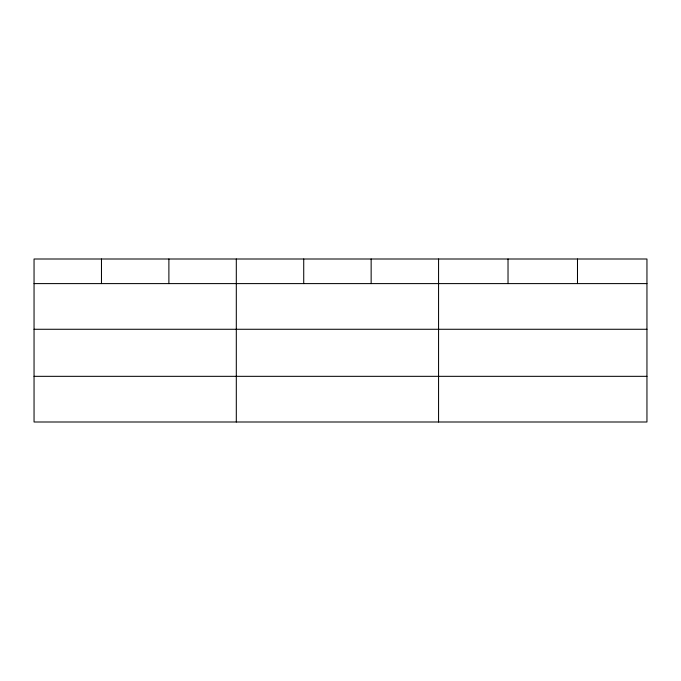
<?xml version="1.0" encoding="UTF-8"?>
<svg xmlns="http://www.w3.org/2000/svg" width="681" height="681" viewBox="0 0 681 681"><rect width="100%" height="100%" fill="white"/><g stroke="black" fill="none" stroke-linecap="round" stroke-linejoin="round"><path stroke-width="1.02" d="M646.95 329.272L646.95 259.001L34.05 259.001L34.05 421.999L646.95 421.999L646.95 329.272L34.05 329.272M34.05 283.602L646.95 283.602M34.05 376.329L646.95 376.329M577.488 259.001L577.488 283.602M508.026 259.001L508.026 283.602M438.564 259.001L438.564 421.999M371.145 259.001L371.145 283.602M303.726 259.001L303.726 283.602M236.307 259.001L236.307 421.999M168.888 259.001L168.888 283.602M101.469 259.001L101.469 283.602"/></g></svg>
